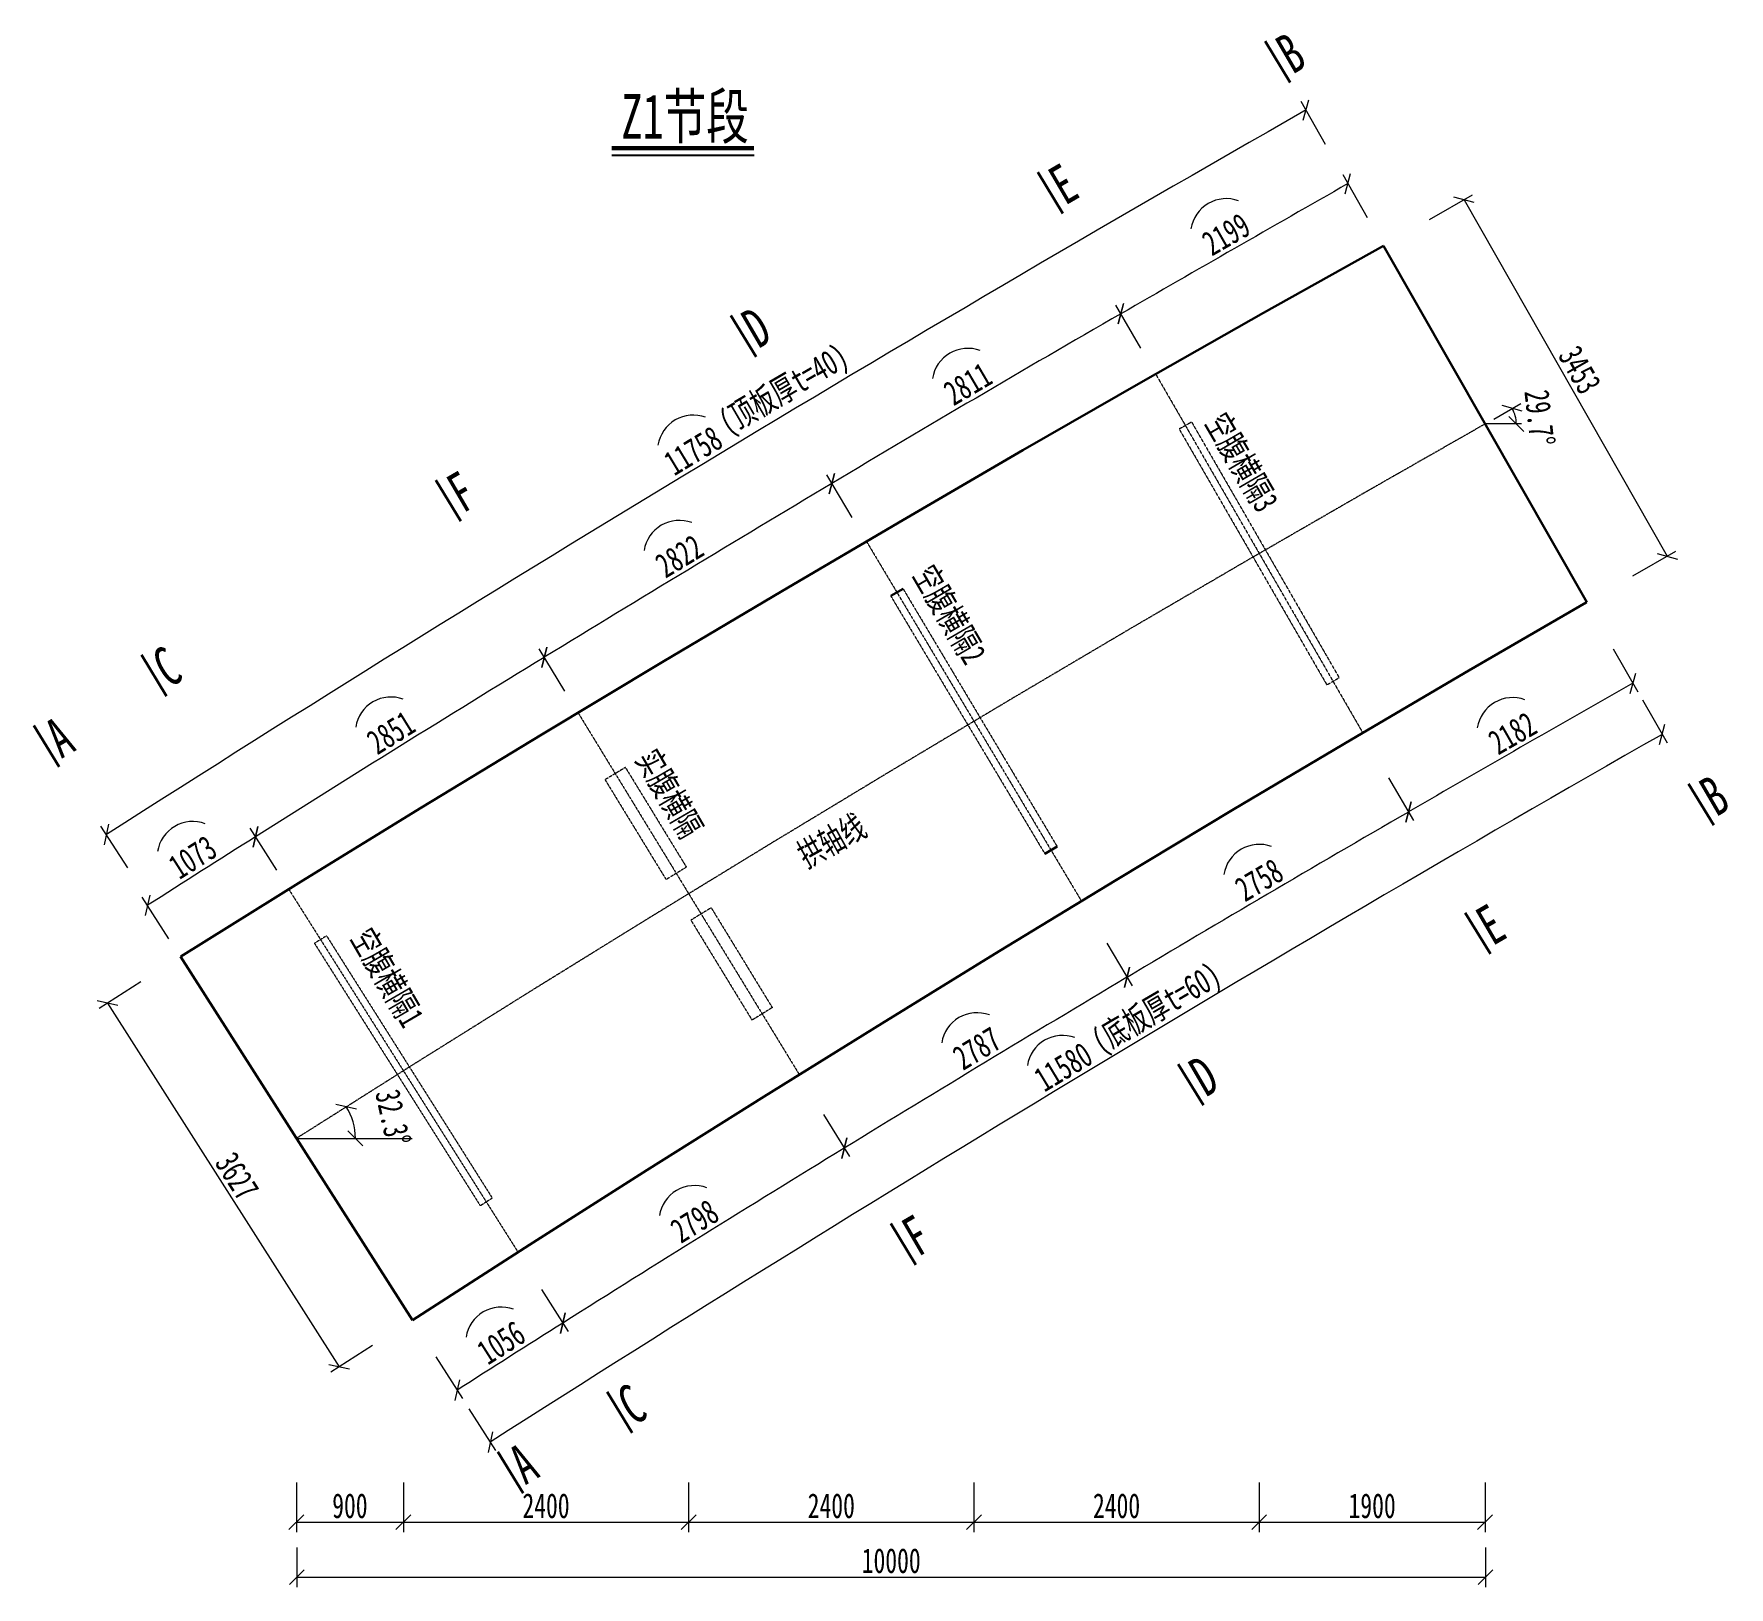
# Model space of a CAD drawing. Header units: millimetres. Extents: x -450182 to -147179, y 306993 to 695793.
# Drawn here: x -445351 to -431090, y 354289 to 367357 of the extents above; entities that cross this region are included whole.
import ezdxf
from ezdxf.enums import TextEntityAlignment as Align

# ---------------------------------------------------------------- set-up
doc = ezdxf.new("R2010")
doc.units = ezdxf.units.MM
doc.header["$PDMODE"] = 34
doc.linetypes.add('CENTER2', pattern=[28.575, 19.05, -3.175, 3.175, -3.175])
doc.linetypes.add('DASHED', pattern=[0.75, 0.5, -0.25])
doc.layers.get('Defpoints').update_dxf_attribs({"color": 8})
for name, color, linetype, lineweight in [('中心线', 4, 'CENTER2', 15), ('标注', 4, 'Continuous', 13), ('标注线及字体', 2, 'Continuous', 15), ('桥 构造粗实', 1, 'Continuous', 30), ('细实线', 4, 'Continuous', 15), ('虚线', 4, 'DASHED', 15)]:
    doc.layers.add(name, color=color, linetype=linetype, lineweight=lineweight)
doc.styles.add('111', font='仿宋_GB2312.ttf', dxfattribs={"width": 0.7})
doc.styles.add('仿宋字', font='仿宋_GB2312.ttf', dxfattribs={"width": 0.7})
doc.dimstyles.new('200', dxfattribs={"dimscale": 0, "dimtxt": 2.5, "dimasz": 1.5, "dimexe": 1, "dimexo": 1, "dimgap": 0.4, "dimtad": 1, "dimdec": 0, "dimdsep": 46, "dimtxsty": '111', "dimblk": 'OBLIQUE', "dimcen": 0, "dimclrd": 256, "dimclre": 256, "dimclrt": 256, "dimadec": 1, "dimazin": 2, "dimtfac": 1, "dimtdec": 0, "dimtmove": 2, "dimatfit": 3, "dimfxl": 4, "dimfxlon": 1, "dimtolj": 1, "dimlwd": -1, "dimlwe": -1, "dimarcsym": 0})

# ---------------------------------------------------------------- blocks, each defined once
blk = doc.blocks.new('_Oblique')
at = {"color": 0, "linetype": 'ByBlock', "lineweight": -2}
blk.add_line((-0.5, -0.5), (0.5, 0.5), dxfattribs=at)
blk = doc.blocks.new('*D623')
at = {"layer": 'Defpoints', "color": 0, "transparency": 16777216}
for p in [(-433998, 365575), (-431610, 362962), (-432287, 362576)]:
    blk.add_point(p, dxfattribs=at)
at = {"layer": '细实线', "transparency": 16777216}
for p, q in [((-433610, 365796), (-433248, 366003)), ((-433320, 365961), (-431610, 362962)), ((-431900, 362797), (-431538, 363004))]:
    blk.add_line(p, q, dxfattribs=at)
at = {"layer": '细实线', "transparency": 16777216, "xscale": 124.9999999999998, "yscale": 124.9999999999998, "zscale": 124.9999999999998}
for p, rotation in [((-433320, 365961), 119.6981168062344), ((-431610, 362962), 299.6981168062345)]:
    blk.add_blockref('_Oblique', p, dxfattribs=dict(at, rotation=rotation))
at = {"layer": '细实线', "transparency": 16777216, "insert": (-432346, 364530), "char_height": 208.3, "attachment_point": 5, "rotation": 299.6981, "style": '111'}
blk.add_mtext('\\A1;3453', dxfattribs=at)
blk = doc.blocks.new('*D624')
at = {"layer": 'Defpoints', "color": 0, "transparency": 16777216}
for p in [(-444115, 359596), (-442166, 356536), (-442784, 356143)]:
    blk.add_point(p, dxfattribs=at)
at = {"layer": '细实线', "transparency": 16777216}
for p, q in [((-444451, 359381), (-444803, 359158)), ((-444733, 359202), (-442784, 356143)), ((-442503, 356322), (-442854, 356098))]:
    blk.add_line(p, q, dxfattribs=at)
at = {"layer": '细实线', "transparency": 16777216, "xscale": 124.9999999999998, "yscale": 124.9999999999998, "zscale": 124.9999999999998}
for p, rotation in [((-444733, 359202), 122.4945633641406), ((-442784, 356143), 302.4945633641406)]:
    blk.add_blockref('_Oblique', p, dxfattribs=dict(at, rotation=rotation))
at = {"layer": '细实线', "transparency": 16777216, "insert": (-443642, 357746), "char_height": 208.3, "attachment_point": 5, "rotation": 302.4946, "style": '111'}
blk.add_mtext('\\A1;3627', dxfattribs=at)
blk = doc.blocks.new('*D625')
at = {"layer": 'Defpoints', "color": 0, "transparency": 16777216}
for p in [(-434281, 366071), (-438047, 364741), (-432570, 363072), (-444402, 360089), (-442449, 357032)]:
    blk.add_point(p, dxfattribs=at)
at = {"layer": '细实线', "transparency": 16777216}
for p, q in [((-434484, 366427), (-434691, 366789)), ((-444562, 360340), (-444787, 360691))]:
    blk.add_line(p, q, dxfattribs=at)
blk.add_arc((-317871, 161968), 235710, 119.69812, 122.56439, dxfattribs=at)
at = {"layer": '细实线', "transparency": 16777216, "xscale": 124.9999999999998, "yscale": 124.9999999999998, "zscale": 124.9999999999998}
for p, rotation in [((-434649, 366717), 29.69811680623564), ((-444742, 360621), 212.5643900743055)]:
    blk.add_blockref('_Oblique', p, dxfattribs=dict(at, rotation=rotation))
at = {"layer": '细实线', "transparency": 16777216, "insert": (-439805, 363850), "char_height": 208.3, "attachment_point": 5, "rotation": 31.1313, "style": '111'}
blk.add_mtext('\\A1;11758', dxfattribs=at)
blk = doc.blocks.new('*D892')
at = {"layer": 'Defpoints', "color": 0, "transparency": 16777216}
for p in [(-442143, 358696), (-442681, 358246), (-443143, 358065), (-443143, 358065), (-433143, 358065)]:
    blk.add_point(p, dxfattribs=at)
at = {"layer": '细实线', "transparency": 16777216}
blk.add_arc((-443143, 358065), 496, 0, 32.2856, dxfattribs=at)
at = {"layer": '细实线', "transparency": 16777216, "xscale": 124.9999999999998, "yscale": 124.9999999999998, "zscale": 124.9999999999998}
for p, rotation in [((-442724, 358329), 122.2855501800628), ((-442647, 358065), 270.0000000000002)]:
    blk.add_blockref('_Oblique', p, dxfattribs=dict(at, rotation=rotation))
at = {"layer": '细实线', "transparency": 16777216, "insert": (-442331, 358240), "char_height": 208.3, "attachment_point": 5, "rotation": 282.233, "style": '111'}
blk.add_mtext('\\A1;32.3°', dxfattribs=at)
blk = doc.blocks.new('*D626')
at = {"layer": 'Defpoints', "color": 0, "transparency": 16777216}
for p in [(-443143, 358203), (-442243, 358203), (-442243, 354835)]:
    blk.add_point(p, dxfattribs=at)
at = {"layer": '细实线', "transparency": 16777216}
for p, q in [((-443143, 355168), (-443143, 354751)), ((-442243, 355168), (-442243, 354751)), ((-443143, 354835), (-442243, 354835))]:
    blk.add_line(p, q, dxfattribs=at)
at = {"layer": '细实线', "transparency": 16777216, "xscale": 124.9999999999998, "yscale": 124.9999999999998, "zscale": 124.9999999999998, "rotation": 180}
blk.add_blockref('_Oblique', (-443143, 354835), dxfattribs=at)
at = {"layer": '细实线', "transparency": 16777216, "xscale": 124.9999999999998, "yscale": 124.9999999999998, "zscale": 124.9999999999998}
blk.add_blockref('_Oblique', (-442243, 354835), dxfattribs=at)
at = {"layer": '细实线', "transparency": 16777216, "insert": (-442693, 354972), "char_height": 208.3, "attachment_point": 5, "style": '111'}
blk.add_mtext('\\A1;900', dxfattribs=at)
blk = doc.blocks.new('*D627')
at = {"layer": 'Defpoints', "color": 0, "transparency": 16777216}
for p in [(-442243, 358203), (-439843, 358203), (-439843, 354835)]:
    blk.add_point(p, dxfattribs=at)
at = {"layer": '细实线', "transparency": 16777216}
for p, q in [((-442243, 355168), (-442243, 354751)), ((-439843, 355168), (-439843, 354751)), ((-442243, 354835), (-439843, 354835))]:
    blk.add_line(p, q, dxfattribs=at)
at = {"layer": '细实线', "transparency": 16777216, "xscale": 124.9999999999998, "yscale": 124.9999999999998, "zscale": 124.9999999999998, "rotation": 180}
blk.add_blockref('_Oblique', (-442243, 354835), dxfattribs=at)
at = {"layer": '细实线', "transparency": 16777216, "xscale": 124.9999999999998, "yscale": 124.9999999999998, "zscale": 124.9999999999998}
blk.add_blockref('_Oblique', (-439843, 354835), dxfattribs=at)
at = {"layer": '细实线', "transparency": 16777216, "insert": (-441043, 354972), "char_height": 208.3, "attachment_point": 5, "style": '111'}
blk.add_mtext('\\A1;2400', dxfattribs=at)
blk = doc.blocks.new('*D628')
at = {"layer": 'Defpoints', "color": 0, "transparency": 16777216}
for p in [(-439843, 358065), (-437443, 358065), (-437443, 354835)]:
    blk.add_point(p, dxfattribs=at)
at = {"layer": '细实线', "transparency": 16777216}
for p, q in [((-439843, 355168), (-439843, 354751)), ((-437443, 355168), (-437443, 354751)), ((-439843, 354835), (-437443, 354835))]:
    blk.add_line(p, q, dxfattribs=at)
at = {"layer": '细实线', "transparency": 16777216, "xscale": 124.9999999999998, "yscale": 124.9999999999998, "zscale": 124.9999999999998, "rotation": 180}
blk.add_blockref('_Oblique', (-439843, 354835), dxfattribs=at)
at = {"layer": '细实线', "transparency": 16777216, "xscale": 124.9999999999998, "yscale": 124.9999999999998, "zscale": 124.9999999999998}
blk.add_blockref('_Oblique', (-437443, 354835), dxfattribs=at)
at = {"layer": '细实线', "transparency": 16777216, "insert": (-438643, 354972), "char_height": 208.3, "attachment_point": 5, "style": '111'}
blk.add_mtext('\\A1;2400', dxfattribs=at)
blk = doc.blocks.new('*D895')
at = {"layer": 'Defpoints', "color": 0, "transparency": 16777216}
for p in [(-438348, 363088), (-440774, 361646), (-436538, 360060), (-436950, 358943), (-438912, 358600)]:
    blk.add_point(p, dxfattribs=at)
at = {"layer": '细实线', "transparency": 16777216}
for p, q in [((-436326, 359706), (-436113, 359348)), ((-438708, 358266), (-438490, 357911))]:
    blk.add_line(p, q, dxfattribs=at)
blk.add_arc((-293640, 120968), 277795, 120.86542, 121.43867, dxfattribs=at)
at = {"layer": '细实线', "transparency": 16777216, "xscale": 124.9999999999998, "yscale": 124.9999999999998, "zscale": 124.9999999999998}
for p, rotation in [((-436155, 359420), 30.86542485122481), ((-438534, 357982), 211.4386685461833)]:
    blk.add_blockref('_Oblique', p, dxfattribs=dict(at, rotation=rotation))
at = {"layer": '细实线', "transparency": 16777216, "insert": (-437418, 358821), "char_height": 208.3, "attachment_point": 5, "rotation": 31.152, "style": '111'}
blk.add_mtext('\\A1;2787', dxfattribs=at)
blk = doc.blocks.new('*D898')
at = {"layer": 'Defpoints', "color": 0, "transparency": 16777216}
for p in [(-443790, 360410), (-443207, 360160), (-444119, 359593), (-441278, 357107), (-442166, 356536)]:
    blk.add_point(p, dxfattribs=at)
at = {"layer": '细实线', "transparency": 16777216}
for p, q in [((-443309, 360320), (-443531, 360673)), ((-444215, 359744), (-444440, 360095))]:
    blk.add_line(p, q, dxfattribs=at)
blk.add_arc((-325399, 173701), 221081, 122.28555, 122.56439, dxfattribs=at)
at = {"layer": '细实线', "transparency": 16777216, "xscale": 124.9999999999998, "yscale": 124.9999999999998, "zscale": 124.9999999999998}
for p, rotation in [((-443487, 360602), 32.28555017743825), ((-444395, 360025), 212.5643900743052)]:
    blk.add_blockref('_Oblique', p, dxfattribs=dict(at, rotation=rotation))
at = {"layer": '细实线', "transparency": 16777216, "insert": (-444015, 360430), "char_height": 208.3, "attachment_point": 5, "rotation": 32.425, "style": '111'}
blk.add_mtext('\\A1;1073', dxfattribs=at)
blk = doc.blocks.new('*D629')
at = {"layer": 'Defpoints', "color": 0, "transparency": 16777216}
for p in [(-437443, 358065), (-435043, 358065), (-435043, 354835)]:
    blk.add_point(p, dxfattribs=at)
at = {"layer": '细实线', "transparency": 16777216}
for p, q in [((-437443, 355168), (-437443, 354751)), ((-435043, 355168), (-435043, 354751)), ((-437443, 354835), (-435043, 354835))]:
    blk.add_line(p, q, dxfattribs=at)
at = {"layer": '细实线', "transparency": 16777216, "xscale": 124.9999999999998, "yscale": 124.9999999999998, "zscale": 124.9999999999998, "rotation": 180}
blk.add_blockref('_Oblique', (-437443, 354835), dxfattribs=at)
at = {"layer": '细实线', "transparency": 16777216, "xscale": 124.9999999999998, "yscale": 124.9999999999998, "zscale": 124.9999999999998}
blk.add_blockref('_Oblique', (-435043, 354835), dxfattribs=at)
at = {"layer": '细实线', "transparency": 16777216, "insert": (-436243, 354972), "char_height": 208.3, "attachment_point": 5, "style": '111'}
blk.add_mtext('\\A1;2400', dxfattribs=at)
blk = doc.blocks.new('*D630')
at = {"layer": 'Defpoints', "color": 0, "transparency": 16777216}
for p in [(-435043, 358203), (-433143, 358203), (-433143, 354835)]:
    blk.add_point(p, dxfattribs=at)
at = {"layer": '细实线', "transparency": 16777216}
for p, q in [((-435043, 355168), (-435043, 354751)), ((-433143, 355168), (-433143, 354751)), ((-435043, 354835), (-433143, 354835))]:
    blk.add_line(p, q, dxfattribs=at)
at = {"layer": '细实线', "transparency": 16777216, "xscale": 124.9999999999998, "yscale": 124.9999999999998, "zscale": 124.9999999999998, "rotation": 180}
blk.add_blockref('_Oblique', (-435043, 354835), dxfattribs=at)
at = {"layer": '细实线', "transparency": 16777216, "xscale": 124.9999999999998, "yscale": 124.9999999999998, "zscale": 124.9999999999998}
blk.add_blockref('_Oblique', (-433143, 354835), dxfattribs=at)
at = {"layer": '细实线', "transparency": 16777216, "insert": (-434093, 354972), "char_height": 208.3, "attachment_point": 5, "style": '111'}
blk.add_mtext('\\A1;1900', dxfattribs=at)
blk = doc.blocks.new('*D893')
at = {"layer": 'Defpoints', "color": 0, "transparency": 16777216}
for p in [(-440774, 361646), (-443207, 360160), (-438912, 358600), (-439326, 357495), (-441278, 357107)]:
    blk.add_point(p, dxfattribs=at)
at = {"layer": '细实线', "transparency": 16777216}
for p, q in [((-438708, 358266), (-438490, 357911)), ((-441080, 356792), (-440857, 356440))]:
    blk.add_line(p, q, dxfattribs=at)
blk.add_arc((-340162, 197068), 188601, 121.43867, 122.28555, dxfattribs=at)
at = {"layer": '细实线', "transparency": 16777216, "xscale": 124.9999999999998, "yscale": 124.9999999999998, "zscale": 124.9999999999998}
for p, rotation in [((-438534, 357982), 31.43866854618317), ((-440902, 356510), 212.2855501774384)]:
    blk.add_blockref('_Oblique', p, dxfattribs=dict(at, rotation=rotation))
at = {"layer": '细实线', "transparency": 16777216, "insert": (-439793, 357367), "char_height": 208.3, "attachment_point": 5, "rotation": 31.8621, "style": '111'}
blk.add_mtext('\\A1;2798', dxfattribs=at)
blk = doc.blocks.new('*D894')
at = {"layer": 'Defpoints', "color": 0, "transparency": 16777216}
for p in [(-443207, 360160), (-444119, 359593), (-441278, 357107), (-442166, 356536), (-441198, 356323)]:
    blk.add_point(p, dxfattribs=at)
at = {"layer": '细实线', "transparency": 16777216}
for p, q in [((-441080, 356792), (-440857, 356440)), ((-441969, 356227), (-441745, 355876))]:
    blk.add_line(p, q, dxfattribs=at)
blk.add_arc((-325399, 173701), 216241, 122.28555, 122.56439, dxfattribs=at)
at = {"layer": '细实线', "transparency": 16777216, "xscale": 124.9999999999998, "yscale": 124.9999999999998, "zscale": 124.9999999999998}
for p, rotation in [((-440902, 356510), 32.28555017743825), ((-441790, 355946), 212.5643900743052)]:
    blk.add_blockref('_Oblique', p, dxfattribs=dict(at, rotation=rotation))
at = {"layer": '细实线', "transparency": 16777216, "insert": (-441420, 356345), "char_height": 208.3, "attachment_point": 5, "rotation": 32.425, "style": '111'}
blk.add_mtext('\\A1;1056', dxfattribs=at)
blk = doc.blocks.new('*D631')
at = {"layer": 'Defpoints', "color": 0, "transparency": 16777216}
for p in [(-433717, 365083), (-432007, 362084), (-434972, 359533), (-443815, 359114), (-441863, 356057)]:
    blk.add_point(p, dxfattribs=at)
at = {"layer": '细实线', "transparency": 16777216}
for p, q in [((-431818, 361753), (-431612, 361391)), ((-441692, 355789), (-441467, 355438))]:
    blk.add_line(p, q, dxfattribs=at)
blk.add_arc((-317571, 161441), 230269, 119.69812, 122.56439, dxfattribs=at)
at = {"layer": '细实线', "transparency": 16777216, "xscale": 124.9999999999998, "yscale": 124.9999999999998, "zscale": 124.9999999999998}
for p, rotation in [((-431653, 361463), 29.69811680623635), ((-441512, 355508), 212.5643900743073)]:
    blk.add_blockref('_Oblique', p, dxfattribs=dict(at, rotation=rotation))
at = {"layer": '细实线', "transparency": 16777216, "insert": (-436691, 358665), "char_height": 208.3, "attachment_point": 5, "rotation": 31.1313, "style": '111'}
blk.add_mtext('\\A1;11580', dxfattribs=at)
blk = doc.blocks.new('*D896')
at = {"layer": 'Defpoints', "color": 0, "transparency": 16777216}
for p in [(-435914, 364495), (-438348, 363088), (-434171, 361476), (-434579, 360351), (-436538, 360060)]:
    blk.add_point(p, dxfattribs=at)
at = {"layer": '细实线', "transparency": 16777216}
for p, q in [((-433954, 361099), (-433746, 360738)), ((-436326, 359706), (-436113, 359348))]:
    blk.add_line(p, q, dxfattribs=at)
blk.add_arc((-343675, 204684), 180265, 119.99255, 120.86542, dxfattribs=at)
at = {"layer": '细实线', "transparency": 16777216, "xscale": 124.9999999999998, "yscale": 124.9999999999998, "zscale": 124.9999999999998}
for p, rotation in [((-433787, 360811), 29.99254792680706), ((-436155, 359420), 210.8654248512241)]:
    blk.add_blockref('_Oblique', p, dxfattribs=dict(at, rotation=rotation))
at = {"layer": '细实线', "transparency": 16777216, "insert": (-435044, 360238), "char_height": 208.3, "attachment_point": 5, "rotation": 30.429, "style": '111'}
blk.add_mtext('\\A1;2758', dxfattribs=at)
blk = doc.blocks.new('*D899')
at = {"layer": 'Defpoints', "color": 0, "transparency": 16777216}
for p in [(-441870, 361612), (-440774, 361646), (-443207, 360160), (-438912, 358600), (-441278, 357107)]:
    blk.add_point(p, dxfattribs=at)
at = {"layer": '细实线', "transparency": 16777216}
for p, q in [((-440884, 361827), (-441102, 362182)), ((-443309, 360320), (-443531, 360673))]:
    blk.add_line(p, q, dxfattribs=at)
blk.add_arc((-340162, 197068), 193441, 121.43867, 122.28555, dxfattribs=at)
at = {"layer": '细实线', "transparency": 16777216, "xscale": 124.9999999999998, "yscale": 124.9999999999998, "zscale": 124.9999999999998}
for p, rotation in [((-441058, 362111), 31.43866854618317), ((-443487, 360602), 212.2855501774384)]:
    blk.add_blockref('_Oblique', p, dxfattribs=dict(at, rotation=rotation))
at = {"layer": '细实线', "transparency": 16777216, "insert": (-442348, 361478), "char_height": 208.3, "attachment_point": 5, "rotation": 31.8621, "style": '111'}
blk.add_mtext('\\A1;2851', dxfattribs=at)
blk = doc.blocks.new('*D897')
at = {"layer": 'Defpoints', "color": 0, "transparency": 16777216}
for p in [(-433998, 365575), (-435914, 364495), (-432287, 362576), (-432529, 361534), (-434171, 361476)]:
    blk.add_point(p, dxfattribs=at)
at = {"layer": '细实线', "transparency": 16777216}
for p, q in [((-432064, 362184), (-431857, 361822)), ((-433954, 361099), (-433746, 360738))]:
    blk.add_line(p, q, dxfattribs=at)
blk.add_arc((-221970, -6177), 423730, 119.69812, 119.99255, dxfattribs=at)
at = {"layer": '细实线', "transparency": 16777216, "xscale": 124.9999999999998, "yscale": 124.9999999999998, "zscale": 124.9999999999998}
for p, rotation in [((-431899, 361894), 29.69811680623546), ((-433787, 360811), 209.9925479268064)]:
    blk.add_blockref('_Oblique', p, dxfattribs=dict(at, rotation=rotation))
at = {"layer": '细实线', "transparency": 16777216, "insert": (-432912, 361473), "char_height": 208.3, "attachment_point": 5, "rotation": 29.8453, "style": '111'}
blk.add_mtext('\\A1;2182', dxfattribs=at)
blk = doc.blocks.new('*D900')
at = {"layer": 'Defpoints', "color": 0, "transparency": 16777216}
for p in [(-439447, 363089), (-438348, 363088), (-440774, 361646), (-436538, 360060), (-438912, 358600)]:
    blk.add_point(p, dxfattribs=at)
at = {"layer": '细实线', "transparency": 16777216}
for p, q in [((-438467, 363288), (-438681, 363646)), ((-440884, 361827), (-441102, 362182))]:
    blk.add_line(p, q, dxfattribs=at)
blk.add_arc((-293640, 120968), 282635, 120.86542, 121.43867, dxfattribs=at)
at = {"layer": '细实线', "transparency": 16777216, "xscale": 124.9999999999998, "yscale": 124.9999999999998, "zscale": 124.9999999999998}
for p, rotation in [((-438638, 363574), 30.86542485122481), ((-441058, 362111), 211.4386685461833)]:
    blk.add_blockref('_Oblique', p, dxfattribs=dict(at, rotation=rotation))
at = {"layer": '细实线', "transparency": 16777216, "insert": (-439921, 362963), "char_height": 208.3, "attachment_point": 5, "rotation": 31.152, "style": '111'}
blk.add_mtext('\\A1;2822', dxfattribs=at)
blk = doc.blocks.new('*D632')
at = {"layer": 'Defpoints', "color": 0, "transparency": 16777216}
for p in [(-437020, 364531), (-435914, 364495), (-438348, 363088), (-434176, 361484), (-436542, 360067)]:
    blk.add_point(p, dxfattribs=at)
at = {"layer": '细实线', "transparency": 16777216}
for p, q in [((-436040, 364714), (-436248, 365075)), ((-438467, 363288), (-438681, 363646))]:
    blk.add_line(p, q, dxfattribs=at)
blk.add_arc((-344191, 205548), 184100, 119.98771, 120.86542, dxfattribs=at)
at = {"layer": '细实线', "transparency": 16777216, "xscale": 124.9999999999998, "yscale": 124.9999999999998, "zscale": 124.9999999999998}
for p, rotation in [((-436207, 365002), 29.98771395836872), ((-438638, 363574), 210.8654248512261)]:
    blk.add_blockref('_Oblique', p, dxfattribs=dict(at, rotation=rotation))
at = {"layer": '细实线', "transparency": 16777216, "insert": (-437495, 364412), "char_height": 208.3, "attachment_point": 5, "rotation": 30.4266, "style": '111'}
blk.add_mtext('\\A1;2811', dxfattribs=at)
blk = doc.blocks.new('*D633')
at = {"layer": 'Defpoints', "color": 0, "transparency": 16777216}
for p in [(-434934, 365734), (-433998, 365575), (-435914, 364495), (-432268, 362542), (-434152, 361442)]:
    blk.add_point(p, dxfattribs=at)
at = {"layer": '细实线', "transparency": 16777216}
for p, q in [((-434131, 365809), (-434338, 366171)), ((-436040, 364714), (-436248, 365075))]:
    blk.add_line(p, q, dxfattribs=at)
blk.add_arc((-217669, -13702), 437236, 119.69921, 119.98778, dxfattribs=at)
at = {"layer": '细实线', "transparency": 16777216, "xscale": 124.9999999999998, "yscale": 124.9999999999998, "zscale": 124.9999999999998}
for p, rotation in [((-434297, 366098), 29.69921315413732), ((-436207, 365003), 209.9877794868389)]:
    blk.add_blockref('_Oblique', p, dxfattribs=dict(at, rotation=rotation))
at = {"layer": '细实线', "transparency": 16777216, "insert": (-435321, 365671), "char_height": 208.3, "attachment_point": 5, "rotation": 29.8435, "style": '111'}
blk.add_mtext('\\A1;2199', dxfattribs=at)
blk = doc.blocks.new('*D901')
at = {"layer": 'Defpoints', "color": 0, "transparency": 16777216}
for p in [(-432896, 364164), (-433143, 364075), (-433143, 364075), (-432835, 364075), (-434143, 363505)]:
    blk.add_point(p, dxfattribs=at)
at = {"layer": '细实线', "transparency": 16777216}
blk.add_line((-433070, 364117), (-432842, 364247), dxfattribs=at)
blk.add_arc((-433143, 364075), 263, 0, 29.6981, dxfattribs=at)
at = {"layer": '细实线', "transparency": 16777216, "xscale": 124.9999999999998, "yscale": 124.9999999999998, "zscale": 124.9999999999998}
for p, rotation in [((-432915, 364206), 119.6981168062376), ((-432880, 364075), 270.0000000000011)]:
    blk.add_blockref('_Oblique', p, dxfattribs=dict(at, rotation=rotation))
at = {"layer": '细实线', "transparency": 16777216, "insert": (-432684, 364127), "char_height": 208.3, "attachment_point": 5, "rotation": 276.462, "style": '111'}
blk.add_mtext('\\A1;29.7°', dxfattribs=at)
blk = doc.blocks.new('*D882')
at = {"layer": 'Defpoints', "color": 0, "transparency": 16777216}
for p in [(-443139, 354835), (-433139, 354835), (-433139, 354372)]:
    blk.add_point(p, dxfattribs=at)
at = {"layer": '标注', "transparency": 16777216}
for p, q in [((-443139, 354622), (-443139, 354289)), ((-433139, 354622), (-433139, 354289)), ((-443139, 354372), (-433139, 354372))]:
    blk.add_line(p, q, dxfattribs=at)
at = {"layer": '标注', "transparency": 16777216, "xscale": 124.9999999999998, "yscale": 124.9999999999998, "zscale": 124.9999999999998, "rotation": 180}
blk.add_blockref('_Oblique', (-443139, 354372), dxfattribs=at)
at = {"layer": '标注', "transparency": 16777216, "xscale": 124.9999999999998, "yscale": 124.9999999999998, "zscale": 124.9999999999998}
blk.add_blockref('_Oblique', (-433139, 354372), dxfattribs=at)
at = {"layer": '标注', "transparency": 16777216, "insert": (-438139, 354510), "char_height": 208.3, "attachment_point": 5, "style": '111'}
blk.add_mtext('\\A1;10000', dxfattribs=at)

msp = doc.modelspace()

# ---------------------------------------------------------------- linework, layer by layer
at = {"color": 4}
msp.add_line((-440490.3, 366336.7), (-439292.2, 366336.7), dxfattribs=at)
at = {"color": 6, "const_width": 36}
msp.add_lwpolyline([(-440490.3, 366396.7), (-439292.2, 366396.7)], dxfattribs=at)
at = {"layer": '中心线', "ltscale": 0.3}
msp.add_lwpolyline([(-433142.7, 364075.4), (-434142.7, 363505), (-435142.7, 362927.9), (-436142.7, 362343.9), (-437142.7, 361753), (-438142.7, 361155.3), (-439142.7, 360550.8), (-440142.7, 359939.5), (-441142.7, 359321.4), (-442142.7, 358696.4), (-443142.7, 358064.5), (-443142.7, 358064.5)], dxfattribs=at)
at = {"layer": '桥 构造粗实'}
for p, q in [((-434993.4, 367295.2), (-434781.4, 366948.5)), ((-436905.7, 366192.7), (-436693.7, 365846)), ((-433998, 365574.9), (-432287.5, 362575.9)), ((-439487.6, 364987.2), (-439275.6, 364640.4)), ((-441970.6, 363603.7), (-441758.6, 363256.9)), ((-444446.9, 362133.1), (-444234.9, 361786.3)), ((-445351.4, 361537.8), (-445139.4, 361191)), ((-431430, 361047.5), (-431218, 360700.7)), ((-433309.7, 359962.6), (-433097.7, 359615.8)), ((-444119, 359593.2), (-442166.5, 356535.9)), ((-435723.5, 358689.2), (-435511.5, 358342.4)), ((-438142.4, 357346.7), (-437930.4, 356999.9)), ((-440529.2, 355932.4), (-440317.2, 355585.6)), ((-441448.3, 355426.2), (-441236.3, 355079.4))]:
    msp.add_line(p, q, dxfattribs=at)
for points in [[(-433998, 365574.9), (-435006.2, 365009.9), (-436018.3, 364435.9), (-437030.4, 363854.9), (-438042.5, 363267.1), (-439054.6, 362672.4), (-440066.7, 362070.8), (-441078.8, 361462.3), (-442091, 360846.9), (-443103.1, 360224.7), (-444115.2, 359595.5), (-444119, 359593.2)], [(-438039.4, 362689), (-438142.8, 362628.2)], [(-432287.5, 362575.9), (-432291.4, 362573.7), (-433279.3, 362000.1), (-434267.2, 361419.8), (-435255.1, 360832.8), (-436243, 360238.9), (-437230.9, 359638.3), (-438218.7, 359030.9), (-439206.6, 358416.7), (-440194.5, 357795.8), (-441182.3, 357168.1), (-442166.5, 356535.9)], [(-436743.1, 360520), (-436845.6, 360457.7)]]:
    msp.add_lwpolyline(points, dxfattribs=at)
at = {"layer": '细实线'}
for p, q in [((-432835.1, 364075.4), (-433142.7, 364075.4)), ((-443142.7, 358064.5), (-442169.3, 358064.5))]:
    msp.add_line(p, q, dxfattribs=at)
for centre in [(-435320.7, 365671), (-437494.9, 364411.6), (-439804.7, 363849.8), (-439921.3, 362963.5), (-442347.9, 361478), (-432912.2, 361472.9), (-444014.9, 360430.2), (-435043.6, 360238.2), (-437417.5, 358821.5), (-436697, 358631), (-439793, 357367.3), (-441419.7, 356344.9)]:
    msp.add_arc(centre, 300, 69.69616, 171.01344, dxfattribs=at)
at = {"layer": '虚线', "color": 6, "ltscale": 4}
for p, q in [((-435913.9, 364495), (-434171.5, 361476.1)), ((-435611.8, 364091.6), (-435716.2, 364032.4)), ((-435716.2, 364032.4), (-434473.2, 361878.7)), ((-435611.8, 364091.6), (-434369.7, 361939.5)), ((-438347.6, 363087.8), (-436537.8, 360059.7)), ((-438039.4, 362689), (-436743.1, 360520)), ((-438142.8, 362628.2), (-436845.6, 360457.7)), ((-434369.7, 361939.5), (-434473.2, 361878.7)), ((-440773.7, 361645.8), (-438911.7, 358600.1)), ((-440375, 361185.3), (-440546.4, 361082.3)), ((-440375, 361185.3), (-439862, 360346.2)), ((-440546.4, 361082.3), (-440032.7, 360241.9)), ((-439862, 360346.2), (-440032.7, 360241.9)), ((-443207.3, 360159.9), (-441278.1, 357106.5)), ((-439653.4, 360004.9), (-439824, 359900.6)), ((-439653.4, 360004.9), (-439139.8, 359164.8)), ((-439824, 359900.6), (-439309.6, 359059.2)), ((-442889.3, 359768.8), (-442991.2, 359705.5)), ((-442991.2, 359705.5), (-441595.7, 357496.8)), ((-442889.3, 359768.8), (-441494.7, 357561.7)), ((-439139.8, 359164.8), (-439309.6, 359059.2)), ((-441494.7, 357561.7), (-441595.7, 357496.8))]:
    msp.add_line(p, q, dxfattribs=at)

# ---------------------------------------------------------------- texts
at = {"layer": '标注', "style": '仿宋字', "width": 0.7}
for s, height, p in [('B', 333.3, (-434763.4, 367013.1)), ('E', 333.3, (-436675.7, 365910.6)), ('D', 333.3, (-439257.6, 364705.1)), ('(顶板厚t=40)', 208.33, (-439508.2, 363978.4)), ('F', 333.3, (-441740.6, 363321.6)), ('C', 333.3, (-444216.9, 361851)), ('A', 333.3, (-445121.4, 361255.7)), ('B', 333.3, (-431200, 360765.4)), ('E', 333.3, (-433079.7, 359680.4)), ('(底板厚t=60)', 208.33, (-436372, 358772.2)), ('D', 333.3, (-435493.5, 358407.1)), ('F', 333.3, (-437912.4, 357064.6)), ('C', 333.3, (-440306.9, 355644.2)), ('A', 333.3, (-441218.3, 355144.1))]:
    msp.add_text(s, height=height, rotation=30.24744, dxfattribs=at).set_placement(p)
for s, rotation, p in [('空腹横隔3', 300.24744, (-435557.5, 364055.1)), ('空腹横隔2', 300.24744, (-438016.4, 362774.8)), ('实腹横隔', 300.24744, (-440349.9, 361226.7)), ('拱轴线', 29.0232, (-438820.7, 360280.2)), ('空腹横隔1', 300.24744, (-442745.5, 359720))]:
    msp.add_text(s, height=208.33, rotation=rotation, dxfattribs=at).set_placement(p, align=Align.BOTTOM_LEFT)
at = {"layer": '标注线及字体', "color": 0, "style": '111', "width": 0.7}
msp.add_text('Z1节段', height=375, dxfattribs=at).set_placement((-439873.2, 366670.2), align=Align.MIDDLE)

# ---------------------------------------------------------------- dimensions: what is measured, and where the dimension line sits
at = {"layer": '标注'}
dim = msp.add_linear_dim(base=(-433138.6, 354372.1), p1=(-443138.6, 354834.7), p2=(-433138.6, 354834.7), dimstyle='200', override={"dimscale": 83.333333, "dimfxl": 3, "dimarcsym": 1}, dxfattribs=at)
dim.commit()
dim.dimension.update_dxf_attribs({"geometry": '*D882', "text_midpoint": (-438138.6, 354509.6)})
at = {"layer": '细实线'}
for base, line1, line2, text, picture, middle in [((-438047.1, 364741.1), ((-442449.5, 357032.1), (-444402, 360089.3)), ((-434281, 366071.1), (-432570.5, 363072.1)), '11758', '*D625', (-439804.7, 363849.8)), ((-434933.9, 365734.2), ((-433998, 365574.9), (-432268.1, 362542)), ((-435913.8, 364495.1), (-434152.1, 361442.2)), '2199', '*D633', (-435320.7, 365671)), ((-432528.9, 361534.1), ((-433998, 365574.9), (-432287.5, 362575.9)), ((-435913.9, 364495), (-434171.5, 361476.1)), '2182', '*D897', (-432912.2, 361472.9)), ((-434972.3, 359533.1), ((-433717.4, 365083), (-432007, 362084)), ((-441862.9, 356057.3), (-443815.4, 359114.5)), '11580', '*D631', (-436690.9, 358665)), ((-437019.6, 364530.5), ((-435913.8, 364495.1), (-434176, 361483.6)), ((-438347.6, 363087.8), (-436542.3, 360067.2)), '2811', '*D632', (-437494.9, 364411.6)), ((-434579.1, 360351), ((-435913.9, 364495), (-434171.5, 361476.1)), ((-438347.6, 363087.8), (-436537.8, 360059.7)), '2758', '*D896', (-435043.6, 360238.2)), ((-439446.6, 363089.3), ((-438347.6, 363087.8), (-436537.8, 360059.7)), ((-440773.7, 361645.8), (-438911.7, 358600.1)), '2822', '*D900', (-439921.3, 362963.5)), ((-436949.8, 358943.1), ((-438347.6, 363087.8), (-436537.8, 360059.7)), ((-440773.7, 361645.8), (-438911.7, 358600.1)), '2787', '*D895', (-437417.5, 358821.5)), ((-441870.3, 361612.3), ((-440773.7, 361645.8), (-438911.7, 358600.1)), ((-443207.3, 360159.9), (-441278.1, 357106.5)), '2851', '*D899', (-442347.9, 361478)), ((-439325.5, 357495.3), ((-440773.7, 361645.8), (-438911.7, 358600.1)), ((-443207.3, 360159.9), (-441278.1, 357106.5)), '2798', '*D893', (-439793, 357367.3)), ((-443789.7, 360410.3), ((-443207.3, 360159.9), (-441278.1, 357106.5)), ((-444119, 359593.2), (-442166.5, 356535.9)), '1073', '*D898', (-444014.9, 360430.2)), ((-441197.9, 356322.8), ((-443207.3, 360159.9), (-441278.1, 357106.5)), ((-444119, 359593.2), (-442166.5, 356535.9)), '1056', '*D894', (-441419.7, 356344.9))]:
    dim = msp.add_angular_dim_2l(base=base, line1=line1, line2=line2, text=text, dimstyle='200', override={"dimscale": 83.333333, "dimarcsym": 1}, dxfattribs=at)
    dim.commit()
    dim.dimension.update_dxf_attribs({"geometry": picture, "text_midpoint": middle})
for p1, p2, distance, picture, middle in [((-433998, 365574.9), (-432287.5, 362575.9), 780, '*D623', (-432345.8, 364530)), ((-444115.2, 359595.5), (-442166.5, 356535.9), -731.9, '*D624', (-443642.2, 357746.4))]:
    dim = msp.add_aligned_dim(p1=p1, p2=p2, distance=distance, dimstyle='200', override={"dimscale": 83.333333, "dimarcsym": 1}, dxfattribs=at)
    dim.commit()
    dim.dimension.update_dxf_attribs({"geometry": picture, "text_midpoint": middle})
for base, line1, line2, picture, middle in [((-432895.6, 364164.4), ((-432835.1, 364075.4), (-433142.7, 364075.4)), ((-433142.7, 364075.4), (-434142.7, 363505)), '*D901', (-432684.5, 364127.3)), ((-442681.5, 358246.5), ((-443142.7, 358064.5), (-433142.7, 358064.5)), ((-442142.7, 358696.4), (-443142.7, 358064.5)), '*D892', (-442331.3, 358240.5))]:
    dim = msp.add_angular_dim_2l(base=base, line1=line1, line2=line2, dimstyle='200', override={"dimscale": 83.333333, "dimarcsym": 1}, dxfattribs=at)
    dim.commit()
    dim.dimension.update_dxf_attribs({"geometry": picture, "text_midpoint": middle, "dimtype": 162})
for base, p1, p2, picture, middle in [((-442242.7, 354834.7), (-443142.7, 358203.3), (-442242.7, 358203.3), '*D626', (-442692.7, 354972.2)), ((-439842.7, 354834.7), (-442242.7, 358203.3), (-439842.7, 358203.3), '*D627', (-441042.7, 354972.2)), ((-433142.7, 354834.7), (-435042.7, 358203.3), (-433142.7, 358203.3), '*D630', (-434092.7, 354972.2)), ((-437442.7, 354834.7), (-439842.7, 358064.5), (-437442.7, 358064.5), '*D628', (-438642.7, 354972.2)), ((-435042.7, 354834.7), (-437442.7, 358064.5), (-435042.7, 358064.5), '*D629', (-436242.7, 354972.2))]:
    dim = msp.add_linear_dim(base=base, p1=p1, p2=p2, dimstyle='200', override={"dimscale": 83.333333, "dimarcsym": 1}, dxfattribs=at)
    dim.commit()
    dim.dimension.update_dxf_attribs({"geometry": picture, "text_midpoint": middle})

doc.saveas('drawing.dxf')
